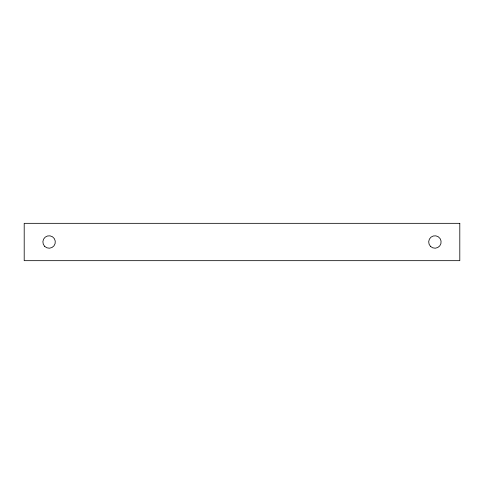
<?xml version="1.0" encoding="UTF-8"?>
<svg xmlns="http://www.w3.org/2000/svg" width="484" height="484" viewBox="0 0 484 484"><rect width="100%" height="100%" fill="white"/><g stroke="black" fill="none" stroke-linecap="round" stroke-linejoin="round"><path stroke-width="0.73" d="M459.8 223.33L24.2 223.33L24.2 260.67L459.8 260.67L459.8 223.33M430.506 246.398A6.225 6.225 0 0 0 440.918 243.609A6.225 6.225 0 0 0 433.301 235.986A6.225 6.225 0 0 0 430.506 246.398M44.691 246.398A6.225 6.225 0 0 0 55.103 243.609A6.225 6.225 0 0 0 47.48 235.986A6.225 6.225 0 0 0 44.691 246.398"/></g></svg>
